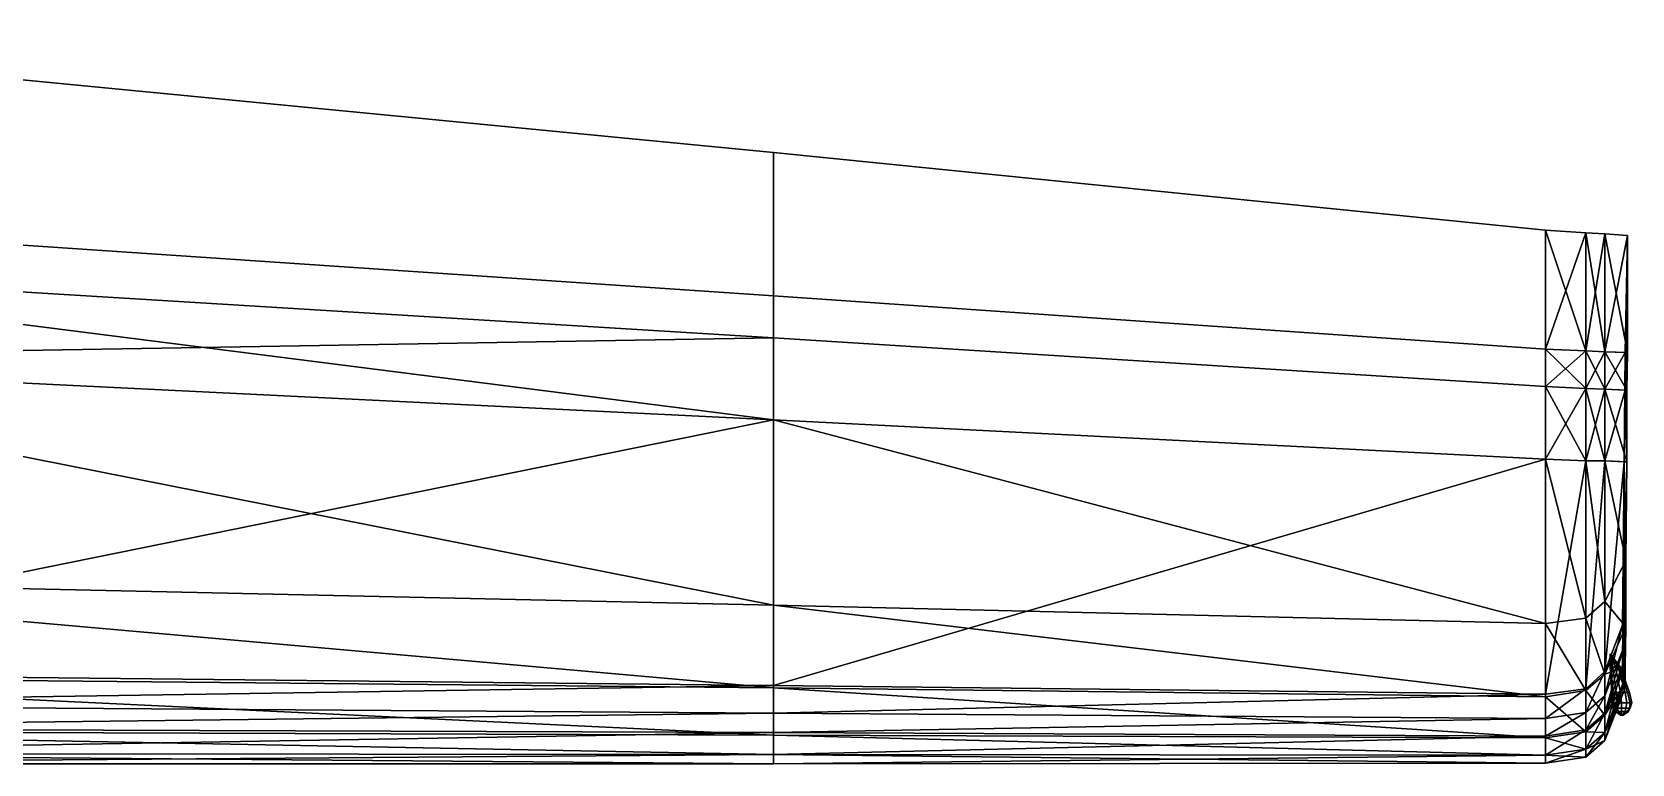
# Model space of a CAD drawing. Extents: x -2750 to 2751, y -1310 to 2918.
# Drawn here: x 919 to 2751, y -106 to 732 of the extents above; entities that cross this region are included whole.
import ezdxf

# ---------------------------------------------------------------- set-up
doc = ezdxf.new("R2010")
doc.units = 0

msp = doc.modelspace()

# ---------------------------------------------------------------- linework, layer by layer
at = {"layer": '154935', "color": 1}
for points in [[(2729, -24, 477), (2728, -24, 467), (2728, -36, 467), (2730, -36, 473)], [(2728, -24, 467), (2729, -24, 457), (2730, -36, 462), (2728, -36, 467)], [(2730, -36, 473), (2728, -36, 467), (2729, -42, 467), (2731, -42, 472)], [(2728, -36, 467), (2730, -36, 462), (2731, -42, 462), (2729, -42, 467)], [(2733, -24, 477), (2729, -24, 477), (2730, -36, 473), (2734, -36, 477)], [(2729, -24, 457), (2733, -24, 456), (2734, -36, 458), (2730, -36, 462)], [(2734, -36, 477), (2730, -36, 473), (2731, -42, 472), (2734, -42, 476)], [(2730, -36, 462), (2734, -36, 458), (2734, -42, 459), (2731, -42, 462)], [(2739, -36, 479), (2734, -36, 477), (2734, -42, 476), (2739, -42, 477)], [(2734, -36, 458), (2739, -36, 456), (2739, -42, 457), (2734, -42, 459)], [(2738, -24, 457), (2743, -24, 458), (2745, -36, 458), (2739, -36, 456)], [(2743, -24, 476), (2738, -24, 477), (2739, -36, 479), (2745, -36, 477)], [(2739, -36, 456), (2745, -36, 458), (2744, -42, 459), (2739, -42, 457)], [(2745, -36, 477), (2739, -36, 479), (2739, -42, 477), (2744, -42, 476)], [(2743, -24, 458), (2746, -24, 462), (2749, -36, 462), (2745, -36, 458)], [(2746, -24, 472), (2743, -24, 476), (2745, -36, 477), (2749, -36, 473)], [(2745, -36, 458), (2749, -36, 462), (2748, -42, 462), (2744, -42, 459)], [(2749, -36, 473), (2745, -36, 477), (2744, -42, 476), (2748, -42, 472)], [(2746, -24, 462), (2748, -24, 467), (2751, -36, 467), (2749, -36, 462)], [(2748, -24, 467), (2746, -24, 472), (2749, -36, 473), (2751, -36, 467)], [(2749, -36, 462), (2751, -36, 467), (2749, -42, 467), (2748, -42, 462)], [(2751, -36, 467), (2749, -36, 473), (2748, -42, 472), (2749, -42, 467)], [(2731, -42, 472), (2729, -42, 467), (2732, -46, 467), (2733, -46, 471)], [(2729, -42, 467), (2731, -42, 462), (2733, -46, 464), (2732, -46, 467)], [(2734, -42, 476), (2731, -42, 472), (2733, -46, 471), (2736, -46, 474)], [(2731, -42, 462), (2734, -42, 459), (2736, -46, 461), (2733, -46, 464)], [(2739, -46, 474), (2733, -46, 471), (2732, -46, 467), (2739, -46, 474)], [(2739, -46, 474), (2732, -46, 467), (2733, -46, 464), (2739, -46, 474)], [(2733, -46, 471), (2732, -46, 467), (2738, -50, 467), (2738, -50, 468)], [(2732, -46, 467), (2733, -46, 464), (2738, -50, 467)], [(2739, -46, 474), (2736, -46, 474), (2733, -46, 471), (2739, -46, 474)], [(2739, -46, 474), (2733, -46, 464), (2736, -46, 461), (2739, -46, 474)], [(2736, -46, 474), (2733, -46, 471), (2738, -50, 468), (2739, -50, 469)], [(2733, -46, 464), (2736, -46, 461), (2739, -50, 466), (2738, -50, 467)], [(2739, -42, 477), (2734, -42, 476), (2736, -46, 474), (2739, -46, 474)], [(2734, -42, 459), (2739, -42, 457), (2739, -46, 460), (2736, -46, 461)], [(2739, -46, 474), (2736, -46, 461), (2739, -46, 460), (2739, -46, 474)], [(2739, -46, 474), (2736, -46, 474), (2739, -50, 469)], [(2736, -46, 461), (2739, -46, 460), (2739, -50, 466)], [(2739, -42, 457), (2744, -42, 459), (2743, -46, 461), (2739, -46, 460)], [(2744, -42, 476), (2739, -42, 477), (2739, -46, 474), (2743, -46, 474)], [(2739, -46, 474), (2739, -46, 460), (2743, -46, 461), (2739, -46, 474)], [(2739, -46, 474), (2743, -46, 461), (2746, -46, 464), (2739, -46, 474)], [(2739, -46, 474), (2746, -46, 464), (2747, -46, 467), (2739, -46, 474)], [(2739, -46, 474), (2747, -46, 467), (2746, -46, 471), (2739, -46, 474)], [(2739, -46, 474), (2746, -46, 471), (2743, -46, 474), (2739, -46, 474)], [(2739, -46, 460), (2743, -46, 461), (2740, -50, 466), (2739, -50, 466)], [(2743, -46, 474), (2739, -46, 474), (2739, -50, 469), (2740, -50, 469)], [(2743, -46, 461), (2746, -46, 464), (2741, -50, 467), (2740, -50, 466)], [(2746, -46, 471), (2743, -46, 474), (2740, -50, 469), (2741, -50, 468)], [(2746, -46, 464), (2747, -46, 467), (2741, -50, 467)], [(2747, -46, 467), (2746, -46, 471), (2741, -50, 468), (2741, -50, 467)], [(2744, -42, 459), (2748, -42, 462), (2746, -46, 464), (2743, -46, 461)], [(2748, -42, 472), (2744, -42, 476), (2743, -46, 474), (2746, -46, 471)], [(2748, -42, 462), (2749, -42, 467), (2747, -46, 467), (2746, -46, 464)], [(2749, -42, 467), (2748, -42, 472), (2746, -46, 471), (2747, -46, 467)]]:
    msp.add_3dface(points, dxfattribs=at)
at = {"layer": '156779', "color": 1}
for points in [[(2726, 20, 467), (2726, 20, 467), (2729, 5, 473), (2732, 5, 473)], [(2726, 20, 467), (2726, 20, 467), (2727, 5, 473), (2729, 5, 473)], [(2726, 20, 467), (2726, 20, 467), (2726, 5, 467), (2727, 5, 473)], [(2726, 20, 467), (2726, 20, 467), (2727, 5, 461), (2726, 5, 467)], [(2726, 20, 467), (2726, 20, 467), (2729, 5, 460), (2727, 5, 461)], [(2726, 20, 467), (2726, 20, 467), (2732, 5, 461), (2729, 5, 460)], [(2726, 20, 467), (2726, 20, 467), (2735, 5, 462), (2732, 5, 461)], [(2726, 20, 467), (2726, 20, 467), (2737, 5, 464), (2735, 5, 462)], [(2726, 20, 467), (2726, 20, 467), (2738, 5, 467), (2737, 5, 464)], [(2726, 20, 467), (2726, 20, 467), (2737, 5, 470), (2738, 5, 467)], [(2726, 20, 467), (2726, 20, 467), (2735, 5, 472), (2737, 5, 470)], [(2726, 20, 467), (2726, 20, 467), (2732, 5, 473), (2735, 5, 472)], [(2726, 20, 467), (2726, 20, 467), (2726, 20, 467)], [(2726, 20, 467), (2726, 20, 467), (2726, 20, 467)], [(2726, 20, 467), (2726, 20, 467), (2726, 20, 467)], [(2726, 20, 467), (2726, 20, 467), (2726, 20, 467)], [(2726, 20, 467), (2726, 20, 467), (2726, 20, 467)], [(2726, 20, 467), (2726, 20, 467), (2726, 20, 467)], [(2726, 20, 467), (2726, 20, 467), (2726, 20, 467)], [(2726, 20, 467), (2726, 20, 467), (2726, 20, 467)], [(2726, 20, 467), (2726, 20, 467), (2726, 20, 467)], [(2726, 20, 467), (2726, 20, 467), (2726, 20, 467)], [(2727, 5, 473), (2726, 5, 467), (2728, -24, 467), (2729, -24, 477)], [(2726, 5, 467), (2727, 5, 461), (2729, -24, 457), (2728, -24, 467)], [(2729, 5, 473), (2727, 5, 473), (2729, -24, 477), (2733, -24, 477)], [(2727, 5, 461), (2729, 5, 460), (2733, -24, 456), (2729, -24, 457)], [(2732, 5, 473), (2729, 5, 473), (2733, -24, 477), (2738, -24, 477)], [(2729, 5, 460), (2732, 5, 461), (2738, -24, 457), (2733, -24, 456)], [(2732, 5, 461), (2735, 5, 462), (2743, -24, 458), (2738, -24, 457)], [(2735, 5, 472), (2732, 5, 473), (2738, -24, 477), (2743, -24, 476)], [(2735, 5, 462), (2737, 5, 464), (2746, -24, 462), (2743, -24, 458)], [(2737, 5, 470), (2735, 5, 472), (2743, -24, 476), (2746, -24, 472)], [(2737, 5, 464), (2738, 5, 467), (2748, -24, 467), (2746, -24, 462)], [(2738, 5, 467), (2737, 5, 470), (2746, -24, 472), (2748, -24, 467)], [(2738, -24, 477), (2729, -24, 477), (2728, -24, 467), (2738, -24, 477)], [(2738, -24, 477), (2728, -24, 467), (2729, -24, 457), (2738, -24, 477)], [(2738, -24, 477), (2733, -24, 477), (2729, -24, 477), (2738, -24, 477)], [(2738, -24, 477), (2729, -24, 457), (2733, -24, 456), (2738, -24, 477)], [(2738, -24, 477), (2733, -24, 456), (2738, -24, 457), (2738, -24, 477)], [(2738, -24, 477), (2738, -24, 457), (2743, -24, 458), (2738, -24, 477)], [(2738, -24, 477), (2743, -24, 458), (2746, -24, 462), (2738, -24, 477)], [(2738, -24, 477), (2746, -24, 462), (2748, -24, 467), (2738, -24, 477)], [(2738, -24, 477), (2748, -24, 467), (2746, -24, 472), (2738, -24, 477)], [(2738, -24, 477), (2746, -24, 472), (2743, -24, 476), (2738, -24, 477)]]:
    msp.add_3dface(points, dxfattribs=at)
at = {"layer": '42331', "color": 1}
for points in [[(2652, 369, 464), (2652, 505, 426), (2652, 369, 433), (2652, 369, 464)], [(2652, 505, 426), (2698, 502, 428), (2698, 367, 434), (2652, 505, 426)], [(2652, 369, 433), (2652, 505, 426), (2698, 367, 434), (2652, 369, 433)], [(2652, 505, 426), (2652, 369, 464), (2698, 502, 428), (2652, 505, 426)], [(2652, 369, 464), (2698, 367, 460), (2698, 502, 428), (2652, 369, 464)], [(2698, 502, 428), (2720, 501, 430), (2720, 366, 435), (2698, 502, 428)], [(2698, 367, 434), (2698, 502, 428), (2720, 366, 435), (2698, 367, 434)], [(2698, 502, 428), (2698, 367, 460), (2720, 501, 430), (2698, 502, 428)], [(2698, 367, 460), (2720, 366, 456), (2720, 501, 430), (2698, 367, 460)], [(2720, 501, 430), (2746, 499, 427), (2746, 365, 432), (2720, 501, 430)], [(2720, 366, 435), (2720, 501, 430), (2746, 365, 432), (2720, 366, 435)], [(2720, 501, 430), (2720, 366, 456), (2746, 499, 427), (2720, 501, 430)], [(2720, 366, 456), (2743, 365, 448), (2746, 499, 427), (2720, 366, 456)], [(2746, 499, 427), (2743, 365, 448), (2742, 240, 457), (2746, 499, 427)], [(2746, 365, 432), (2746, 499, 427), (2742, 240, 457), (2746, 365, 432)], [(343, 469, 360), (343, 469, 422), (1768, 382, 405), (343, 469, 360)], [(343, 469, 422), (1768, 382, 453), (1768, 382, 405), (343, 469, 422)], [(343, 469, 360), (1768, 382, 405), (1768, 288, 407), (343, 469, 360)], [(343, 358, 362), (343, 469, 360), (1768, 288, 407), (343, 358, 362)], [(343, 469, 422), (343, 358, 448), (1768, 382, 453), (343, 469, 422)], [(343, 358, 448), (1768, 288, 472), (1768, 382, 453), (343, 358, 448)], [(1768, 288, 407), (1768, 382, 405), (1768, 382, 453), (1768, 288, 472)], [(2652, 326, 472), (2652, 369, 464), (2652, 369, 433), (2652, 326, 434)], [(2652, 369, 433), (2698, 367, 434), (2698, 324, 435), (2652, 369, 433)], [(2652, 326, 434), (2652, 369, 433), (2698, 324, 435), (2652, 326, 434)], [(2652, 369, 464), (2652, 326, 472), (2698, 367, 460), (2652, 369, 464)], [(2652, 326, 472), (2698, 324, 466), (2698, 367, 460), (2652, 326, 472)], [(2698, 367, 434), (2720, 366, 435), (2720, 323, 435), (2698, 367, 434)], [(2698, 324, 435), (2698, 367, 434), (2720, 323, 435), (2698, 324, 435)], [(2698, 367, 460), (2698, 324, 466), (2720, 366, 456), (2698, 367, 460)], [(343, 358, 362), (1768, 288, 407), (1768, 76, 419), (343, 358, 362)], [(343, 107, 378), (343, 358, 362), (1768, 76, 419), (343, 107, 378)], [(343, 358, 448), (343, -1, 485), (1768, 288, 472), (343, 358, 448)], [(2698, 324, 466), (2720, 323, 462), (2720, 366, 456), (2698, 324, 466)], [(2720, 366, 435), (2746, 365, 432), (2745, 322, 434), (2720, 366, 435)], [(2720, 323, 435), (2720, 366, 435), (2745, 322, 434), (2720, 323, 435)], [(2720, 366, 456), (2720, 323, 462), (2743, 365, 448), (2720, 366, 456)], [(2720, 323, 462), (2743, 322, 453), (2743, 365, 448), (2720, 323, 462)], [(2743, 365, 448), (2743, 322, 453), (2742, 240, 457), (2743, 365, 448)], [(2745, 322, 434), (2746, 365, 432), (2742, 240, 457), (2745, 322, 434)], [(2652, 243, 488), (2652, 326, 472), (2652, 326, 434), (2652, 243, 435)], [(2652, 326, 434), (2698, 324, 435), (2698, 241, 436), (2652, 326, 434)], [(2652, 243, 435), (2652, 326, 434), (2698, 241, 436), (2652, 243, 435)], [(2652, 326, 472), (2652, 243, 488), (2698, 324, 466), (2652, 326, 472)], [(2652, 243, 488), (2698, 241, 479), (2698, 324, 466), (2652, 243, 488)], [(2698, 324, 435), (2720, 323, 435), (2720, 241, 436), (2698, 324, 435)], [(2698, 241, 436), (2698, 324, 435), (2720, 241, 436), (2698, 241, 436)], [(2698, 324, 466), (2698, 241, 479), (2720, 323, 462), (2698, 324, 466)], [(2698, 241, 479), (2720, 241, 473), (2720, 323, 462), (2698, 241, 479)], [(2720, 323, 435), (2745, 322, 434), (2745, 240, 438), (2720, 323, 435)], [(2720, 241, 436), (2720, 323, 435), (2745, 240, 438), (2720, 241, 436)], [(2720, 323, 462), (2720, 241, 473), (2743, 322, 453), (2720, 323, 462)], [(2720, 241, 473), (2742, 240, 457), (2743, 322, 453), (2720, 241, 473)], [(2745, 240, 438), (2745, 322, 434), (2742, 240, 457), (2745, 240, 438)], [(343, -1, 485), (1768, -16, 500), (1768, 288, 472), (343, -1, 485)], [(1768, 288, 472), (2652, 243, 488), (2652, 243, 435), (1768, 288, 472)], [(1768, 288, 472), (2652, 243, 435), (1768, 288, 407), (1768, 288, 472)], [(1768, 288, 407), (2652, 243, 435), (2652, 55, 445), (1768, 288, 407)], [(1768, 76, 419), (1768, 288, 407), (2652, 55, 445), (1768, 76, 419)], [(1768, 288, 472), (1768, -16, 500), (2652, 243, 488), (1768, 288, 472)], [(1768, -16, 500), (2652, -26, 510), (2652, 243, 488), (1768, -16, 500)], [(2652, 243, 435), (2698, 241, 436), (2698, 61, 444), (2652, 243, 435)], [(2652, 55, 445), (2652, 243, 435), (2698, 61, 444), (2652, 55, 445)], [(2652, 243, 488), (2652, -26, 510), (2698, 241, 479), (2652, 243, 488)], [(2652, -26, 510), (2698, -20, 497), (2698, 241, 479), (2652, -26, 510)], [(2698, 241, 436), (2720, 241, 436), (2720, 80, 443), (2698, 241, 436)], [(2698, 61, 444), (2698, 241, 436), (2720, 80, 443), (2698, 61, 444)], [(2698, -20, 497), (2720, 0, 488), (2720, 241, 473), (2698, -20, 497)], [(2698, 241, 479), (2698, -20, 497), (2720, 241, 473), (2698, 241, 479)], [(2720, 241, 436), (2745, 240, 438), (2744, 127, 442), (2720, 241, 436)], [(2720, 80, 443), (2720, 241, 436), (2744, 127, 442), (2720, 80, 443)], [(2720, 241, 473), (2720, 0, 488), (2742, 240, 457), (2720, 241, 473)], [(2720, 0, 488), (2740, 53, 468), (2742, 240, 457), (2720, 0, 488)], [(2740, 7, 467), (2741, -13, 464), (2742, 240, 457), (2740, 7, 467)], [(2741, 26, 466), (2740, 7, 467), (2742, 240, 457), (2741, 26, 466)], [(2740, 53, 468), (2741, 26, 466), (2742, 240, 457), (2740, 53, 468)], [(2741, -13, 464), (2742, -22, 458), (2742, 240, 457), (2741, -13, 464)], [(2744, 127, 442), (2745, 240, 438), (2742, 240, 457), (2744, 127, 442)], [(2744, 51, 447), (2744, 127, 442), (2742, 240, 457), (2744, 51, 447)], [(2743, 5, 450), (2744, 51, 447), (2742, 240, 457), (2743, 5, 450)], [(2743, -13, 453), (2743, 5, 450), (2742, 240, 457), (2743, -13, 453)], [(2742, -22, 458), (2743, -13, 453), (2742, 240, 457), (2742, -22, 458)], [(2720, 80, 443), (2744, 127, 442), (2744, 51, 447), (2720, 80, 443)], [(343, 107, 378), (1768, 76, 419), (1768, -19, 428), (343, 107, 378)], [(343, -5, 390), (343, 107, 378), (1768, -19, 428), (343, -5, 390)], [(1768, 76, 419), (2652, 55, 445), (2652, -29, 452), (1768, 76, 419)], [(1768, -19, 428), (1768, 76, 419), (2652, -29, 452), (1768, -19, 428)], [(2698, 61, 444), (2720, 80, 443), (2720, -3, 448), (2698, 61, 444)], [(2720, -3, 448), (2720, 80, 443), (2744, 51, 447), (2720, -3, 448)], [(2652, 55, 445), (2698, 61, 444), (2698, -22, 450), (2652, 55, 445)], [(2652, -29, 452), (2652, 55, 445), (2698, -22, 450), (2652, -29, 452)], [(2698, -22, 450), (2698, 61, 444), (2720, -3, 448), (2698, -22, 450)], [(2720, -28, 488), (2741, 26, 466), (2740, 53, 468), (2720, -28, 488)], [(2720, 0, 488), (2720, -28, 488), (2740, 53, 468), (2720, 0, 488)], [(2720, -3, 448), (2744, 51, 447), (2743, 5, 450), (2720, -3, 448)], [(2720, -48, 485), (2740, 7, 467), (2741, 26, 466), (2720, -48, 485)], [(2720, -28, 488), (2720, -48, 485), (2741, 26, 466), (2720, -28, 488)], [(2698, -47, 497), (2720, -28, 488), (2720, 0, 488), (2698, -47, 497)], [(2698, -20, 497), (2698, -47, 497), (2720, 0, 488), (2698, -20, 497)], [(2720, -70, 480), (2741, -13, 464), (2740, 7, 467), (2720, -70, 480)], [(2720, -48, 485), (2720, -70, 480), (2740, 7, 467), (2720, -48, 485)], [(2720, -50, 454), (2743, 5, 450), (2743, -13, 453), (2720, -50, 454)], [(2720, -50, 454), (2720, -3, 448), (2743, 5, 450), (2720, -50, 454)], [(343, -1, 485), (343, -38, 483), (1768, -16, 500), (343, -1, 485)], [(343, -5, 390), (1768, -19, 428), (1768, -73, 438), (343, -5, 390)], [(343, -68, 403), (343, -5, 390), (1768, -73, 438), (343, -68, 403)], [(343, -38, 483), (1768, -48, 499), (1768, -16, 500), (343, -38, 483)], [(1768, -16, 500), (1768, -48, 499), (2652, -26, 510), (1768, -16, 500)], [(2698, -22, 450), (2720, -3, 448), (2720, -50, 454), (2698, -22, 450)], [(2720, -79, 470), (2742, -22, 458), (2741, -13, 464), (2720, -79, 470)], [(2720, -70, 480), (2720, -79, 470), (2741, -13, 464), (2720, -70, 480)], [(2720, -70, 460), (2743, -13, 453), (2742, -22, 458), (2720, -70, 460)], [(2720, -70, 460), (2720, -50, 454), (2743, -13, 453), (2720, -70, 460)], [(1768, -19, 428), (2652, -29, 452), (2652, -76, 460), (1768, -19, 428)], [(1768, -73, 438), (1768, -19, 428), (2652, -76, 460), (1768, -73, 438)], [(1768, -48, 499), (2652, -54, 509), (2652, -26, 510), (1768, -48, 499)], [(2652, -54, 509), (2698, -47, 497), (2698, -20, 497), (2652, -54, 509)], [(2652, -26, 510), (2652, -54, 509), (2698, -20, 497), (2652, -26, 510)], [(2652, -29, 452), (2698, -22, 450), (2698, -69, 457), (2652, -29, 452)], [(2652, -76, 460), (2652, -29, 452), (2698, -69, 457), (2652, -76, 460)], [(2698, -69, 457), (2698, -22, 450), (2720, -50, 454), (2698, -69, 457)], [(2698, -67, 493), (2720, -48, 485), (2720, -28, 488), (2698, -67, 493)], [(2698, -47, 497), (2698, -67, 493), (2720, -28, 488), (2698, -47, 497)], [(2720, -79, 470), (2720, -70, 460), (2742, -22, 458), (2720, -79, 470)], [(343, -38, 483), (343, -65, 476), (1768, -48, 499), (343, -38, 483)], [(343, -65, 476), (1768, -70, 494), (1768, -48, 499), (343, -65, 476)], [(1768, -48, 499), (1768, -70, 494), (2652, -54, 509), (1768, -48, 499)], [(1768, -70, 494), (2652, -74, 505), (2652, -54, 509), (1768, -70, 494)], [(2652, -74, 505), (2698, -67, 493), (2698, -47, 497), (2652, -74, 505)], [(2652, -54, 509), (2652, -74, 505), (2698, -47, 497), (2652, -54, 509)], [(2698, -89, 488), (2720, -70, 480), (2720, -48, 485), (2698, -89, 488)], [(2698, -67, 493), (2698, -89, 488), (2720, -48, 485), (2698, -67, 493)], [(2698, -69, 457), (2720, -50, 454), (2720, -70, 460), (2698, -69, 457)], [(343, -65, 476), (343, -94, 466), (1768, -70, 494), (343, -65, 476)], [(343, -68, 403), (1768, -73, 438), (1768, -95, 449), (343, -68, 403)], [(343, -94, 417), (343, -68, 403), (1768, -95, 449), (343, -94, 417)], [(343, -94, 466), (1768, -95, 486), (1768, -70, 494), (343, -94, 466)], [(1768, -70, 494), (1768, -95, 486), (2652, -74, 505), (1768, -70, 494)], [(1768, -73, 438), (2652, -76, 460), (2652, -96, 469), (1768, -73, 438)], [(1768, -95, 449), (1768, -73, 438), (2652, -96, 469), (1768, -95, 449)], [(2652, -96, 498), (2698, -89, 488), (2698, -67, 493), (2652, -96, 498)], [(2652, -74, 505), (2652, -96, 498), (2698, -67, 493), (2652, -74, 505)], [(2652, -76, 460), (2698, -69, 457), (2698, -89, 464), (2652, -76, 460)], [(2698, -89, 464), (2698, -69, 457), (2720, -70, 460), (2698, -89, 464)], [(2698, -98, 476), (2720, -79, 470), (2720, -70, 480), (2698, -98, 476)], [(2698, -89, 488), (2698, -98, 476), (2720, -70, 480), (2698, -89, 488)], [(2698, -89, 464), (2720, -70, 460), (2720, -79, 470), (2698, -89, 464)], [(1768, -95, 486), (2652, -96, 498), (2652, -74, 505), (1768, -95, 486)], [(2652, -96, 469), (2652, -76, 460), (2698, -89, 464), (2652, -96, 469)], [(2652, -105, 484), (2698, -98, 476), (2698, -89, 488), (2652, -105, 484)], [(2652, -96, 498), (2652, -105, 484), (2698, -89, 488), (2652, -96, 498)], [(2652, -96, 469), (2698, -89, 464), (2698, -98, 476), (2652, -96, 469)], [(2698, -98, 476), (2698, -89, 464), (2720, -79, 470), (2698, -98, 476)], [(343, -94, 466), (343, -106, 441), (1768, -95, 486), (343, -94, 466)], [(343, -94, 417), (1768, -95, 449), (1768, -106, 467), (343, -94, 417)], [(343, -106, 441), (343, -94, 417), (1768, -106, 467), (343, -106, 441)], [(343, -106, 441), (1768, -106, 467), (1768, -95, 486), (343, -106, 441)], [(1768, -95, 486), (1768, -106, 467), (2652, -96, 498), (1768, -95, 486)], [(1768, -95, 449), (2652, -96, 469), (2652, -105, 484), (1768, -95, 449)], [(1768, -106, 467), (1768, -95, 449), (2652, -105, 484), (1768, -106, 467)], [(1768, -106, 467), (2652, -105, 484), (2652, -96, 498), (1768, -106, 467)], [(2652, -105, 484), (2652, -96, 469), (2698, -98, 476), (2652, -105, 484)]]:
    msp.add_3dface(points, dxfattribs=at)
at = {"layer": '63137', "color": 1}
for points in [[(343, 526, 358), (343, 732, 335), (1768, 594, 390), (1768, 430, 404)], [(343, 732, 335), (343, 526, 410), (1768, 430, 443), (1768, 594, 390)], [(1768, 430, 404), (1768, 594, 390), (1768, 430, 443), (1768, 430, 404)], [(343, 469, 360), (343, 526, 358), (1768, 430, 404), (1768, 382, 405)], [(343, 526, 410), (343, 469, 422), (1768, 382, 453), (1768, 430, 443)], [(1768, 382, 405), (1768, 382, 453), (343, 469, 360), (1768, 382, 405)], [(1768, 382, 453), (343, 469, 422), (343, 469, 360), (1768, 382, 453)], [(1768, 382, 405), (1768, 430, 404), (1768, 430, 443), (1768, 382, 453)]]:
    msp.add_3dface(points, dxfattribs=at)
at = {"layer": '63809', "color": 1}
for points in [[(1768, 430, 404), (1768, 594, 390), (2652, 505, 426), (2652, 369, 433)], [(1768, 594, 390), (1768, 430, 443), (2652, 369, 464), (2652, 505, 426)], [(1768, 430, 443), (1768, 594, 390), (1768, 430, 404), (1768, 430, 443)], [(2652, 369, 433), (2652, 505, 426), (2652, 369, 464), (2652, 369, 433)], [(1768, 382, 405), (1768, 430, 404), (2652, 369, 433), (2652, 326, 434)], [(1768, 430, 443), (1768, 382, 453), (2652, 326, 472), (2652, 369, 464)], [(1768, 382, 453), (1768, 430, 443), (1768, 430, 404), (1768, 382, 405)], [(1768, 288, 407), (1768, 382, 405), (2652, 326, 434), (2652, 243, 435)], [(1768, 382, 453), (1768, 288, 472), (2652, 243, 488), (2652, 326, 472)], [(1768, 288, 472), (1768, 382, 453), (1768, 382, 405), (1768, 288, 407)], [(2652, 326, 434), (2652, 369, 433), (2652, 369, 464), (2652, 326, 472)], [(2652, 243, 435), (2652, 326, 434), (2652, 326, 472), (2652, 243, 488)], [(2652, 243, 435), (2652, 243, 488), (1768, 288, 407), (2652, 243, 435)], [(2652, 243, 488), (1768, 288, 472), (1768, 288, 407), (2652, 243, 488)]]:
    msp.add_3dface(points, dxfattribs=at)

doc.saveas('drawing.dxf')
